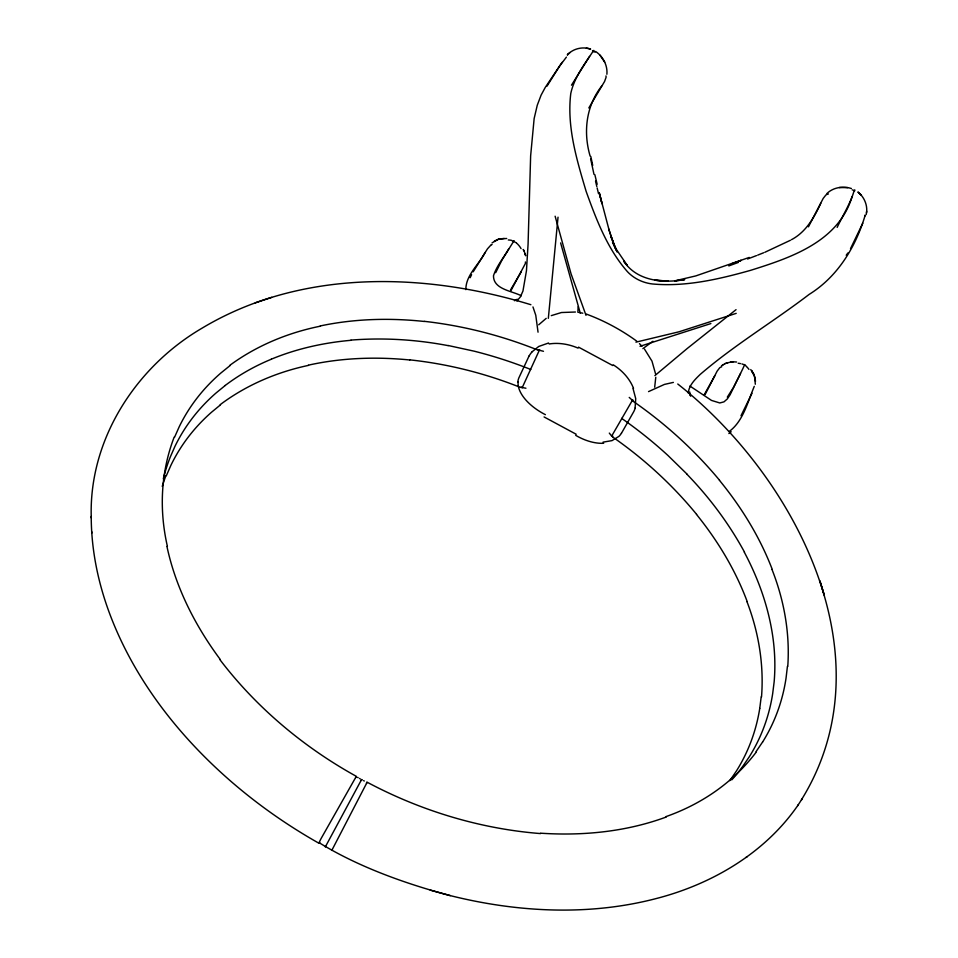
<?xml version="1.0" encoding="UTF-8"?>
<svg xmlns="http://www.w3.org/2000/svg" width="958" height="958" viewBox="0 0 958 958"><rect width="100%" height="100%" fill="white"/><g stroke="black" fill="none" stroke-linecap="round" stroke-linejoin="round"><path stroke-width="1.44" d="M655.775 377.272L654.685 387.176M864.954 215.969C855.518 247.224 837.615 276.754 809.127 294.417C773.345 321.768 734.391 344.964 700.226 374.398C694.945 379.5 688.982 385.284 688.251 393.008M750.773 369.549L754.676 376.482L755.311 384.242M91.273 517.907C88.567 439.758 135.773 366.878 202.066 328.163C300.549 269.042 423.999 272.012 530.876 304.704M577.854 312.296L578.129 306.823M606.893 74.257C607.719 65.324 602.965 56.366 595.577 51.445M866.535 212.963C867.697 205.06 864.152 196.881 857.901 191.995L860.547 194.474M754.269 386.361C747.779 401.797 743.24 421.125 729.373 431.351M558.035 217.179L548.335 318.331M787.428 666.349L786.051 678.108A237.931 196.713 31.7 0 1 762.604 742.043M761.191 696.885L759.742 708.429M866.188 214.628L866.667 211.227M635.106 407.88L635.717 398.612L632.999 388.397M854.141 190.438C851.458 201.419 842.561 215.933 837.16 227.381M166.345 475.695L170.895 465.337A230.363 192.989 22.1 0 1 211.502 412.251L220.484 404.851M495.681 272.683L501.98 260.025L513.476 241.596M174.572 437.207L179.242 426.705A237.584 196.043 22.4 0 1 220.867 373.021L230.088 365.561M862.787 223.202L850.512 248.661M510.901 290.717L525.415 263.438A9.173 6.706 23.9 0 0 525.379 261.953M852.033 196.809C838.346 241.715 791.152 257.63 750.569 270.348C718.751 279.281 685.509 287.029 652.266 283.951C642.878 282.826 633.885 278.586 627.406 271.641C607.36 248.793 596.319 219.61 586.14 191.396C576.776 159.842 566.681 126.684 570.788 93.429C574.225 77.502 584.488 64.294 593.313 50.954M751.982 393.307L741.001 415.736M808.444 226.83L823.173 198.45L825.844 195.049A10.394 6.922 30.5 0 1 828.395 193.983M741.923 363.92L744.57 364.89L742.785 368.806L730.092 394.768L727.326 398.923L723.985 401.857L719.793 402.959L711.531 400.432L689.904 386.05M740.522 373.548L733.397 387.535L727.302 397.151M470.139 277.724L471.599 274.707M820.79 203.324C814.132 217.55 805.918 232.099 791.476 239.68M705.088 394.576L717.135 371.129L719.697 367.788A9.197 6.682 30.7 0 1 721.721 366.818M355.681 777.561L356.172 776.579L321.086 838.561A27.914 0.802 -60.4 0 0 319.086 842.669C357.55 866.439 404.324 883.36 448.883 895.239L450.308 895.622C517.991 912.519 590.128 916.207 657.966 898.089L659.344 897.73C714.045 882.989 766.041 851.985 798.385 804.612M714.776 375.847L704.274 394.648M361.082 780.53L361.573 779.549L362.256 779.92M366.519 783.44L366.674 782.291M588.811 107.955L604.558 81.502L606.031 77.466A10.37 6.957 24 0 0 605.983 75.921M529.199 355.717L518.805 378.015A43.182 27.626 18.3 0 0 517.823 381.895M367.022 782.47L331.803 850.393L332.426 849.291M571.471 85.19L589.541 56.426M546.982 86.172L559.46 66.282L566.406 57.109M510.506 289.987L521.224 271.856M361.573 779.549L325.313 846.92L325.804 846.321M473.192 271.797L487.466 248.852L490.999 244.949M797.643 805.726C892.173 662.732 797.727 478.521 677.761 384.002M621.455 433.267L633.609 411.892A43.829 28.441 39.9 0 0 635.238 407.952M762.58 742.019L756.078 751.611M601.684 86.1C586.057 105.991 583.087 132.156 590.14 156.154M508.662 249.02C503.609 257.906 496.603 265.929 493.49 275.76C493.322 289.364 511.907 290.837 521.284 295.771M485.119 252.469C478.832 264.779 465.744 275.03 465.851 289.651M801.499 799.942L802.241 798.828M562.106 62.33L545.21 87.501L541.078 95.177L537.27 105.224L534.145 118.552L530.636 155.855L528.074 244.194L526.457 270.743L522.96 291.016L520.398 296.848L516.973 300.932M846.213 255.247L847.866 252.984M729.864 780.614L736.283 771.19A230.686 193.636 32 0 0 759.742 708.429M319.756 842.405L319.05 843.303C288.669 826.155 259.917 806.157 233.417 783.476L232.279 782.506C179.242 736.726 134.443 679.725 109.679 613.707L109.176 612.354C97.872 581.698 91.261 549.209 91.226 516.47M538.695 324.81L546.204 318.355M531.594 352.197L538.755 346.461L548.575 343M569.926 52.51L567.435 54.822C573.171 48.535 582.644 46.403 590.643 49.074L586.344 48.104M567.375 54.881L568.597 53.6M826.85 193.588C833.161 187.349 843.136 185.804 851.411 188.522M654.877 375.608L687.329 348.413L736.043 309.662M731.194 431.759L728.87 433.555M492.065 242.853L498.843 239.081L506.698 238.482M225.214 385.499L216.113 392.936A233.92 194.51 22.2 0 0 174.979 446.308L170.392 456.75A244.709 203.503 22.8 0 0 163.315 478.772M722.392 365.166L723.23 364.567M721.434 365.884L725.194 363.537L730.858 361.98M642.89 348.652L652.937 341.24M746.043 857.446L747.216 856.656M790.398 240.29L764.891 252.265M612.569 435.591L611.671 436.07L609.3 433.1M515.368 300.213L517.236 299.243M632.759 399.666L611.671 436.07L613 436.992M648.542 391.606L664.457 384.409L673.378 382.398M494.376 241.081L498.148 239.308L504.171 238.398M551.269 315.637L561.46 312.524L575.435 312.021M724.811 363.717L725.493 363.417M271.306 359.19C296.657 348.676 323.756 342.701 351.047 340.294M757.682 255.127L763.694 252.744M747.587 258.995L756.485 255.594M728.81 265.917L738.331 262.432M615.359 247.942L627.382 265.594L623.634 261.043C636.866 281.149 663.056 283.4 684.719 279.604L674.636 280.898L695.783 275.916L749.264 257.427M736.211 313.362L679.018 331.791L635.932 342.162M666.301 816.994C626.269 831.784 582.931 836.023 540.528 833.185M739.971 260.804L741.133 260.396L731.649 263.737M514.434 300.704L515.835 300.225M710.884 323.576L640.04 346.293M271.689 297.351L255.259 302.836M727.829 362.651L726.619 363.01M308.404 365.154C341.599 357.789 375.991 356.604 409.784 359.98M320.295 325.936C354.424 318.703 389.702 317.793 424.346 321.469M730.822 361.992L733.265 361.813M731.649 361.896L732.451 361.837M839.172 187.54L847.734 187.624M603.025 442.153L612.018 440.62L618.94 436.357A43.17 27.411 41.3 0 0 621.419 433.244M733.241 361.813L736.582 362.016M525.93 388.218L520.613 387.26M543.473 351.287L538.18 349.969M448.14 345.503L474.21 351.191A394.313 342.701 26.8 0 1 529.271 368.878L530.792 369.477M578.955 312.464L582.799 313.194M852.213 189.876L853.303 190.163M592.487 50.846L593.888 51.253M430.19 890.114L450.308 895.622M586.296 314.068C604.175 320.667 621.407 329.935 636.795 341.192M516.398 242.853L511.356 240.326A24.968 19.867 60.8 0 0 508.267 239.955M578.548 347.143L612.785 365.549M544.072 416.946L576.189 434.249M363.609 780.65L364.291 781.021M359.537 778.447L360.22 778.818M357.514 777.321L358.184 777.704M621.622 418.359L622.963 419.293A394.301 342.701 26.7 0 1 667.965 455.481L686.982 474.078M633.214 401.091L629.226 397.414M594.463 51.672L595.086 52.199M746.462 366.483L744.582 364.531M859.278 193.181L861.086 195.025M639.477 343.647L641.968 346.209M719.422 480.293C741.396 507.117 759.862 537.031 772.268 569.471M599.9 55.085L604.714 62.15M696.502 514.434C717.758 540.743 735.505 570.082 747.288 601.84M644.542 349.155L651.991 361.166L655.488 373.632M220.172 659.367C195.228 625.778 175.697 587.565 166.943 546.455M532.959 306.919L535.761 315.218L538.049 332.186M753.838 374.35L751.731 370.782L753.838 374.35L755.299 379.967M523.212 249.487L523.99 250.912M523.415 249.822L523.798 250.529M744.294 552.167C757.107 576.249 766.759 602.139 771.561 629.035A247.787 206.904 31.2 0 1 774.148 681.856L772.699 693.496A234.243 195.169 31.8 0 1 749.252 756.844L742.773 766.34A245.008 204.102 31.3 0 1 731.744 779.884M689.532 393.87L690.694 396.205M599.564 193.983L602.019 203.755L599.241 192.762L609.24 230.615L608.833 229.273L614.401 245.823L611.06 236.626L617.156 251.966L612.557 241.991L615.695 248.553M612.557 241.991L616.784 250.984M524.146 251.247L525.128 253.798M586.021 315.35L571.052 273.82L555.125 216.209M690.299 395.391L689.748 391.978M608.833 229.273L611.887 239.237M820.479 582.715L824.239 595.074L819.82 580.608M580.225 313.015L560.622 242.925M525.559 255.355L525.116 253.774L525.667 255.774M594.846 174.679L597.157 184.247M597.157 187.984L598.499 193.6M755.179 378.59L755.323 379.236M595.541 181.098L596.822 186.582M593.984 174.344L590.655 158.908M590.799 156.477L592.715 165.387M755.072 378.47L755.515 381.344M539.641 349.574L522.122 387.858L522.038 386.852M91.728 531.702L91.776 533.127M356.304 776.327A370.135 297.998 27 0 1 219.837 659.559M350.999 340.102A337.635 288.298 25.7 0 1 448.128 345.634M225.19 385.475A247.487 206.293 22.8 0 1 271.33 359.226M409.773 359.861A373.237 325.061 26.5 0 1 520.541 387.463M220.244 404.623A254.373 214.149 23.1 0 1 308.5 365.381M162.237 486.377A250.361 209.646 23.2 0 1 165.962 475.575M424.334 321.337A385.451 331.049 26.5 0 1 538.109 350.173M229.824 365.333A262.396 217.586 23.3 0 1 320.403 326.163M167.399 546.407A258.205 212.939 23.4 0 1 174.188 437.087M540.552 833.58A370.147 298.022 27.2 0 1 367.154 782.219M686.874 474.162A337.731 288.526 28.1 0 1 744.486 552.119M612.869 437.159A373.261 325.121 27.1 0 1 696.61 514.374M747.048 601.875A254.636 214.688 30.9 0 1 761.514 696.981M633.082 401.258A385.475 331.109 27.1 0 1 719.53 480.233M772.016 569.507A262.672 218.161 30.7 0 1 787.763 666.445M756.401 751.874A258.504 213.514 30.7 0 1 666.097 816.575M864.918 215.143A10.406 6.981 30.8 0 1 864.99 215.981M854.428 190.259A10.706 0.683 -60.8 0 1 854.56 191.025M746.761 366.83A25.028 20.07 -2.8 0 1 748.952 369.381M738.175 363.262A24.872 20.98 49.3 0 1 740.474 363.609M491.394 244.793A9.173 6.646 23 0 1 492.101 244.458M513.68 241.165A9.269 0.754 -62.7 0 1 514.183 241.2M516.841 243.32A24.812 21.004 9.2 0 1 521.068 248.625M593.481 50.606A10.682 0.934 -63.3 0 1 593.625 51.816M529.259 355.741A43.84 28.477 16.5 0 1 531.726 352.269M549.138 343.982A41.314 28.608 23.3 0 1 578.117 348.125M613.228 364.818A41.326 30.476 32.8 0 1 633.525 388.361M603.684 443.267A40.631 24.357 34.2 0 1 575.698 435.351M545.389 414.67A41.074 21.687 25.9 0 1 518.122 382.014M668.145 281.053L654.757 280.227L668.145 281.053"/></g></svg>
